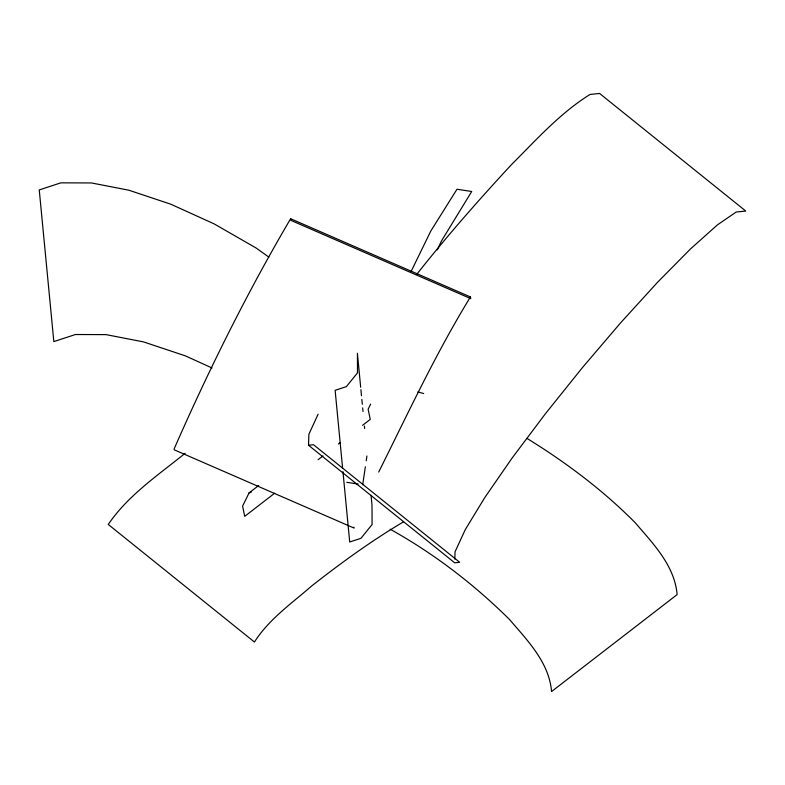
<?xml version="1.0" encoding="UTF-8"?>
<svg xmlns="http://www.w3.org/2000/svg" width="785" height="785" viewBox="0 0 785 785"><rect width="100%" height="100%" fill="white"/><g stroke="black" fill="none" stroke-linecap="round" stroke-linejoin="round"><path stroke-width="1.18" d="M308.525 445.242L313.509 444.722L459.676 562.286L454.692 562.806L308.525 445.242L308.878 434.242L318.111 414.235M454.809 559.136L455.045 551.806L465.299 529.571L484.747 497.621L512.056 458.116L545.379 413.774L582.441 367.586L620.719 322.723L657.594 282.237L690.555 248.884L717.362 224.932L736.193 212.019L745.75 211.037L599.583 93.464L590.026 94.455C559.999 113.168 536.263 139.887 511.428 164.673C478.546 200.155 446.587 236.54 416.609 274.524M362.69 484.767L365.349 466.771M366.232 460.775L366.938 455.977M437.323 249.905L441.396 241.064L471.707 191.501L456.988 189.244L430.818 231.006L411.085 271.492M378.704 472.05C408.092 413.126 435.969 353.122 470.441 296.965L290.627 218.73C247.03 292.805 208.604 370.245 174.103 448.971L174.28 449.844L354.084 528.079L353.907 527.206M258.726 485.454L249.071 492.911L242.594 506.148L244.714 516.334L274.652 493.225M370.628 404.118L368.136 409.211L370.255 419.396L362.533 425.362M185.191 453.239C158.158 475.131 128.014 495.306 108.261 524.458L254.428 642.022C268.902 619.277 291.618 603.429 311.674 585.973C341.014 562.923 371.285 540.963 403.392 521.907M318.111 459.667L322.939 455.938M338.384 444.006L340.317 442.514M249.071 492.911L251.278 492.116M346.784 482.324L358.146 484.07M417.846 391.911L423.694 393.54M212.029 367.979L185.348 355.86L143.508 341.897L106.014 334.616L75.429 334.518L53.831 341.603L39.25 189.931L60.837 182.846L91.423 182.944L128.917 190.225L170.767 204.188L214.119 223.872L256.018 247.952L268.872 257.137M390.125 529.198C433.919 553.543 474.061 584.334 509.622 619.61C527.608 640.658 549.088 662.491 551.58 691.536L677.121 594.598C674.629 565.553 653.149 543.72 635.163 522.673C602.909 490.174 566.191 462.591 527.284 438.579M470.441 296.965L470.774 298.634L290.96 220.399L290.627 218.73M360.678 387.26L357.411 353.289L357.509 372.836L346.381 386.622L335.126 390.322L342.594 467.978M360.904 389.694L361.492 395.758M361.846 399.398L362.307 404.255M362.66 407.886L363.004 411.526M364.407 426.088L364.642 428.522M371.06 495.257L371.992 504.961L372.09 524.517L360.963 538.304L349.708 541.993L342.947 471.618"/></g></svg>
